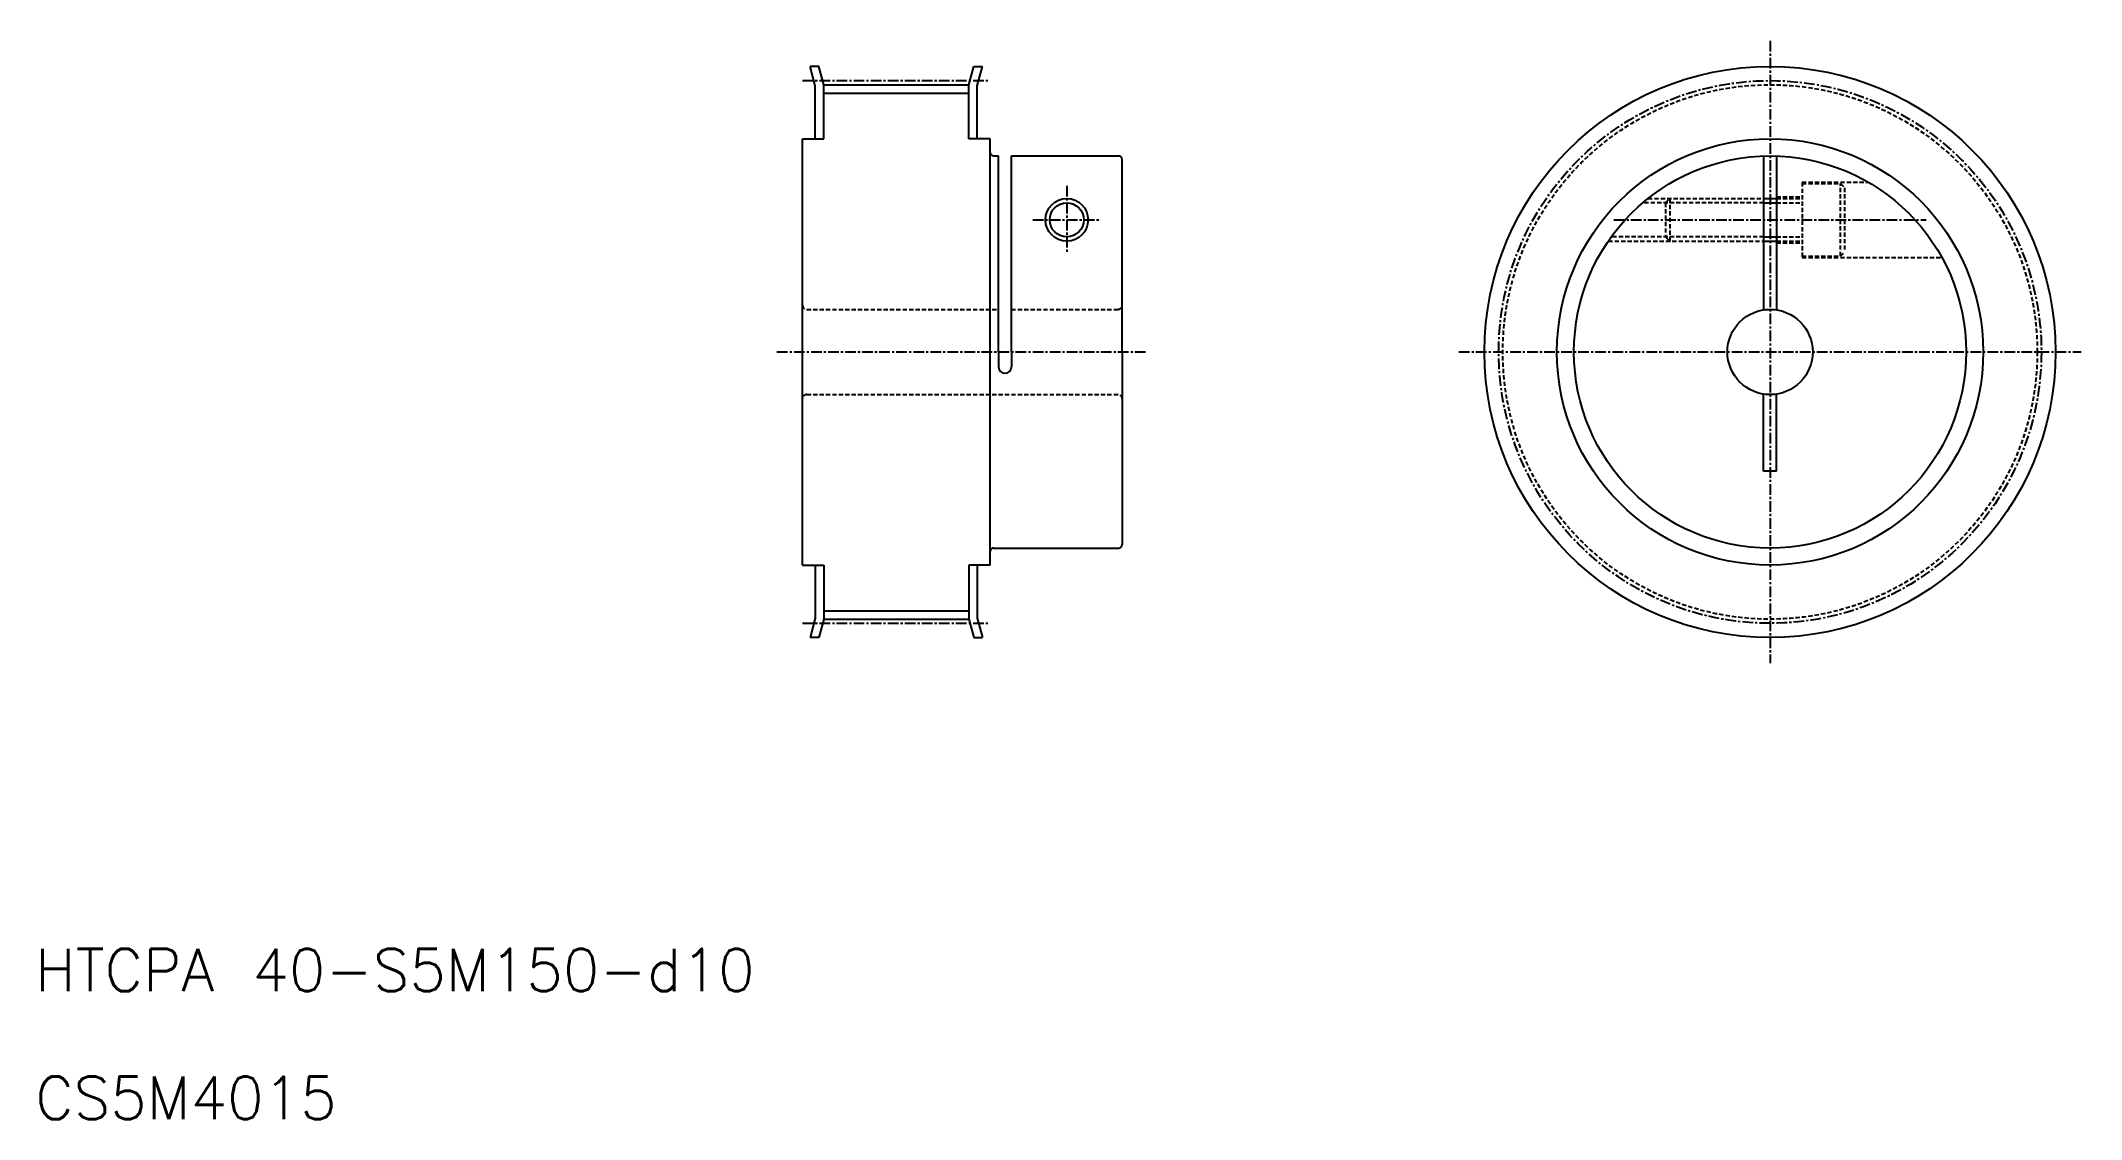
# Model space of a CAD drawing. Extents: x 11 to 250, y 10 to 136.
import ezdxf

# ---------------------------------------------------------------- set-up
doc = ezdxf.new("R2010")
doc.units = 0
doc.linetypes.add('CENTER', pattern=[2, 1.25, -0.25, 0.25, -0.25])
doc.linetypes.add('DASHED', pattern=[0.75, 0.5, -0.25])
doc.layers.get('0').update_dxf_attribs({"linetype": 'CONTINUOUS'})
doc.layers.add('CENTER', color=1, linetype='CENTER')
doc.styles.get("Standard").update_dxf_attribs({"font": 'txt.shx'})

msp = doc.modelspace()

# ---------------------------------------------------------------- linework, layer by layer
at = {"color": 7, "linetype": 'CONTINUOUS'}
for p, q in [((101.5, 131.22), (100.89, 133.5)), ((101.92, 133.5), (100.89, 133.5)), ((102.5, 131.35), (101.92, 133.5)), ((119.5, 131.35), (120.08, 133.5)), ((120.08, 133.5), (121.11, 133.5)), ((120.5, 131.22), (121.11, 133.5)), ((101.5, 125), (101.5, 131.22)), ((102.5, 131.35), (119.5, 131.35)), ((102.5, 125), (102.5, 131.35)), ((102.5, 130.35), (119.5, 130.35)), ((119.5, 125), (119.5, 131.35)), ((120.5, 125), (120.5, 131.22)), ((100, 75), (100, 125)), ((100, 125), (102.5, 125)), ((122, 125), (119.5, 125)), ((122, 75), (122, 125)), ((122.41, 123), (123, 123)), ((123, 100), (123, 123)), ((124.5, 123), (137.09, 123)), ((124.5, 100), (124.5, 123)), ((137.5, 100), (137.5, 122.59)), ((212.75, 122.99), (212.75, 104.97)), ((214.25, 122.99), (214.25, 104.97)), ((212.75, 118), (214.25, 118)), ((212.75, 113), (214.25, 113)), ((123, 100), (123, 98.25)), ((124.5, 100), (124.5, 98.25)), ((137.5, 100), (137.5, 77.41)), ((212.75, 86), (212.75, 95.06)), ((214.25, 86), (214.25, 95.06)), ((214.25, 86), (212.75, 86)), ((122.41, 77), (137.09, 77)), ((100, 75), (102.5, 75)), ((101.5, 75), (101.5, 68.78)), ((102.5, 75), (102.5, 68.65)), ((119.5, 75), (119.5, 68.65)), ((122, 75), (119.5, 75)), ((120.5, 75), (120.5, 68.78)), ((102.5, 69.65), (119.5, 69.65)), ((101.5, 68.78), (100.89, 66.5)), ((102.5, 68.65), (101.92, 66.5)), ((102.5, 68.65), (119.5, 68.65)), ((119.5, 68.65), (120.08, 66.5)), ((120.5, 68.78), (121.11, 66.5)), ((101.92, 66.5), (100.89, 66.5)), ((120.08, 66.5), (121.11, 66.5))]:
    msp.add_line(p, q, dxfattribs=at)
at = {"color": 3, "linetype": 'DASHED'}
for p, q in [((217.25, 119.9), (217.25, 111.1)), ((217.25, 119.9), (225.03, 119.9)), ((217.25, 119.75), (221.75, 119.75)), ((221.75, 111.25), (221.75, 119.75)), ((221.75, 119.75), (222.25, 119.25)), ((212.75, 117.5), (198.58, 117.5)), ((199.18, 118), (212.75, 118)), ((201.25, 117.5), (201.75, 118)), ((201.25, 117.5), (201.25, 113.5)), ((201.75, 118), (201.75, 113)), ((214.25, 118.2), (217.25, 118.2)), ((214.25, 118), (217.25, 118)), ((214.25, 117.5), (217.25, 117.5)), ((222.25, 119.25), (222.25, 111.75)), ((194.53, 113), (212.75, 113)), ((212.75, 113.5), (194.88, 113.5)), ((201.25, 113.5), (201.75, 113)), ((214.25, 113.5), (217.25, 113.5)), ((214.25, 113), (217.25, 113)), ((214.25, 112.8), (217.25, 112.8)), ((217.25, 111.25), (221.75, 111.25)), ((217.25, 111.1), (233.64, 111.1)), ((221.75, 111.25), (222.25, 111.75)), ((100.5, 105), (123, 105)), ((124.5, 105), (137, 105)), ((100.5, 95), (137, 95))]:
    msp.add_line(p, q, dxfattribs=at)
at = {"color": 3, "linetype": 'CONTINUOUS'}
for p, q in [((212.75, 117.5), (214.25, 117.5)), ((212.75, 113.5), (214.25, 113.5))]:
    msp.add_line(p, q, dxfattribs=at)
at = {"color": 7, "linetype": 'CONTINUOUS'}
for centre, radius in [((213.5, 100), 33.5), ((213.5, 100), 25), ((213.5, 100), 23), ((131, 115.5), 2), ((213.5, 100), 5)]:
    msp.add_circle(centre, radius, dxfattribs=at)
at = {"color": 3, "linetype": 'DASHED'}
msp.add_circle((213.5, 100), 31.35, dxfattribs=at)
at = {"color": 3, "linetype": 'CONTINUOUS'}
msp.add_circle((131, 115.5), 2.5, dxfattribs=at)
at = {"color": 7, "linetype": 'CONTINUOUS'}
for centre, radius, start, end in [((122.41, 123.41), 0.41, 180, 270), ((137.09, 122.59), 0.41, 0, 90), ((123.75, 98.25), 0.75, 180, 0), ((122.41, 76.59), 0.41, 90, 180), ((137.09, 77.41), 0.41, 270, 0)]:
    msp.add_arc(centre, radius, start, end, dxfattribs=at)
at = {"color": 3, "linetype": 'DASHED'}
for centre, start, end in [((100.5, 105.5), 180, 270), ((137, 105.5), 270, 0), ((100.5, 94.5), 90, 180), ((137, 94.5), 0, 90)]:
    msp.add_arc(centre, 0.5, start, end, dxfattribs=at)
at = {"layer": 'CENTER', "color": 1, "linetype": 'CENTER'}
for p, q in [((213.5, 136.5), (213.5, 63.5)), ((100, 131.83), (122, 131.83)), ((131, 119.5), (131, 111.5)), ((127, 115.5), (135, 115.5)), ((195.18, 115.5), (231.82, 115.5)), ((97, 100), (140.5, 100)), ((177, 100), (250, 100)), ((100, 68.17), (122, 68.17))]:
    msp.add_line(p, q, dxfattribs=at)
msp.add_circle((213.5, 100), 31.83, dxfattribs=at)

# ---------------------------------------------------------------- texts
at = {"color": 7, "linetype": 'CONTINUOUS'}
for s, p in [('HTCPA 40-S5M150-d10', (10, 25)), ('CS5M4015', (10, 10))]:
    msp.add_text(s, height=5, dxfattribs=at).set_placement(p)

doc.saveas('drawing.dxf')
